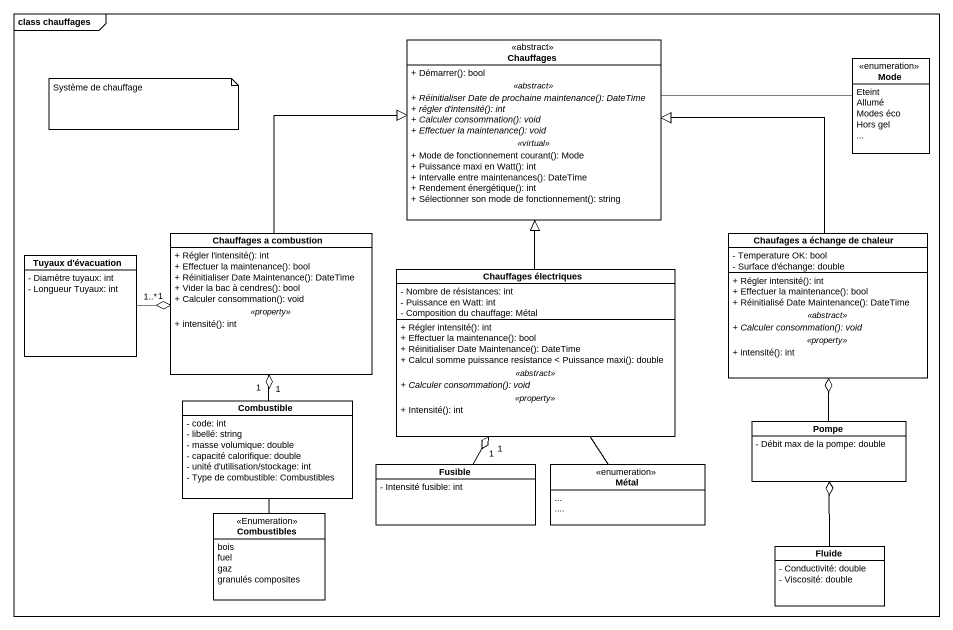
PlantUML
@startuml
mainframe class chauffages
hide circle
hide empty members
skinparam classAttributeIconSize 0
class Chauffages <<abstract>> {
  + Démarrer(): bool
  .. <<abstract>> ..
  {abstract} + Réinitialiser Date de prochaine maintenance(): DateTime
  {abstract} + régler d'intensité(): int
  {abstract} + Calculer consommation(): void
  {abstract} + Effectuer la maintenance(): void
  .. <<virtual>> ..
  + Mode de fonctionnement courant(): Mode
  + Puissance maxi en Watt(): int
  + Intervalle entre maintenances(): DateTime
  + Rendement énergétique(): int
  + Sélectionner son mode de fonctionnement(): string
}
enum Mode {
  Eteint
  Allumé
  Modes éco
  Hors gel
  ~...
}
class "Chauffages a combustion" as Chauffages_a_combustion {
  + Régler l'intensité(): int
  + Effectuer la maintenance(): bool
  + Réinitialiser Date Maintenance(): DateTime
  + Vider la bac à cendres(): bool
  + Calculer consommation(): void
  .. <<property>> ..
  + intensité(): int
}
class "Chaufages a échange de chaleur" as Chaufages_a_échange_de {
  - Temperature OK: bool
  - Surface d'échange: double
  --
  + Régler intensité(): int
  + Effectuer la maintenance(): bool
  + Réinitialisé Date Maintenance(): DateTime
  .. <<abstract>> ..
  {abstract} + Calculer consommation(): void
  .. <<property>> ..
  + intensité(): int
}
class "Tuyaux d'évacuation" as Tuyaux_d_évacuation {
  - Diamètre tuyaux: int
  - Longueur Tuyaux: int
}
class "Chauffages électriques" as Chauffages_électriques {
  - Nombre de résistances: int
  - Puissance en Watt: int
  - Composition du chauffage: Métal
  --
  + Régler intensité(): int
  + Effectuer la maintenance(): bool
  + Réinitialiser Date Maintenance(): DateTime
  + Calcul somme puissance resistance < Puissance maxi(): double
  .. <<abstract>> ..
  {abstract} + Calculer consommation(): void
  .. <<property>> ..
  + Intensité(): int
}
class Combustible {
  - code: int
  - libellé: string
  - masse volumique: double
  - capacité calorifique: double
  - unité d'utilisation/stockage: int
  - Type de combustible: Combustibles
}
class Pompe {
  - Débit max de la pompe: double
}
class Fusible {
  - Intensité fusible: int
}
enum Métal {
  ~...
  ~....
}
enum Combustibles <<Enumeration>> {
  bois
  fuel
  gaz
  granulés composites
}
class Fluide {
  - Conductivité: double
  - Viscosité: double
}
Mode -left- Chauffages
Chauffages_a_combustion -up-|> Chauffages
Chaufages_a_échange_de -left-|> Chauffages
Tuyaux_d_évacuation "1..*" -right-o "1" Chauffages_a_combustion
Chauffages_électriques -up-|> Chauffages
Combustible "1" -up- "1" Chauffages_a_combustion
Combustible -up-o Chauffages_a_combustion
Combustible -up-o Chauffages_a_combustion
Pompe -up-o Chaufages_a_échange_de
Fusible "1" -up- "1" Chauffages_électriques
Fusible -up-o Chauffages_électriques
Fusible -up-o Chauffages_électriques
Métal -up- Chauffages_électriques
Combustibles -up- Combustible
Fluide -up-o Pompe
note as N1
  Système de chauffage
end note
@enduml
